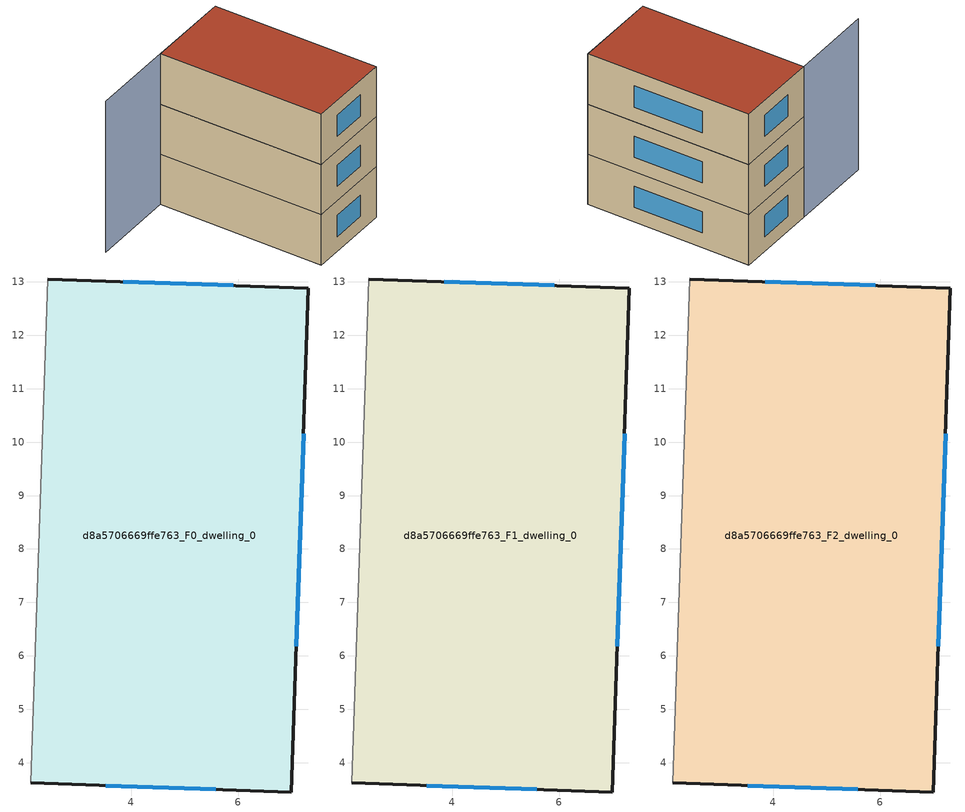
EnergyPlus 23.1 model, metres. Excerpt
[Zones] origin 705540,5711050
d8a5706669ffe763_F0_dwelling_0
 floor ground (EU_floor_Construction): 7.32,12.88 7,3.46 2.12,3.62 2.44,13.05 z0
 wall outside (EU_wall_Construction): 2.12,3.62 7,3.46 7.32,12.88 2.44,13.05 z0:3
 wall adiabatic (EU_wall_Construction): 2.44,13.05 2.12,3.62 z0:3
 window (EU_Window_Construction): 3.53,3.58 5.59,3.5 / 5.91,12.93 3.85,13 / 7.09,6.18 7.22,10.16 z0.87:2.13
d8a5706669ffe763_F1_dwelling_0
 floor to d8a5706669ffe763_F0_dwelling_0 (EU_floor_Construction): 7.32,12.88 7,3.46 2.12,3.62 2.44,13.05 z3
 wall outside (EU_wall_Construction): 2.12,3.62 7,3.46 7.32,12.88 2.44,13.05 z3:6
 wall adiabatic (EU_wall_Construction): 2.44,13.05 2.12,3.62 z3:6
 window (EU_Window_Construction): 3.53,3.58 5.59,3.5 / 5.91,12.93 3.85,13 / 7.09,6.18 7.22,10.16 z3.87:5.13
d8a5706669ffe763_F2_dwelling_0
 floor to d8a5706669ffe763_F1_dwelling_0 (EU_floor_Construction): 7.32,12.88 7,3.46 2.12,3.62 2.44,13.05 z6
 wall outside (EU_wall_Construction): 2.12,3.62 7,3.46 7.32,12.88 2.44,13.05 z6:9
 wall adiabatic (EU_wall_Construction): 2.44,13.05 2.12,3.62 z6:9
 window (EU_Window_Construction): 3.53,3.58 5.59,3.5 / 5.91,12.93 3.85,13 / 7.09,6.18 7.22,10.16 z6.87:8.13
 roof outside (EU_roof_Construction): 7,3.46 7.32,12.88 2.44,13.05 2.12,3.62 z9
shading: -2.42,13.21 2.44,13.05 / 2.44,13.05 2.12,3.63 z0:9
[Building]
EU S2 Campaign: North Axis=0; Terrain=City; Solar Distribution=FullExterior
[Site:Location]
London: Latitude=51.5; Longitude=-0.5; Time Zone=0; Elevation=25
[SizingPeriod:WeatherFileDays]
AnnualSizingPeriod: Begin Month=1; Begin Day of Month=1; End Month=12; End Day of Month=31; Day of Week for Start Day=Monday; Use Weather File Daylight Saving Period=No; Use Weather File Rain and Snow Indicators=No
[MATERIAL]
EU_InternalMass_Material: Roughness=MediumRough; Thickness=0.1; Conductivity=1; Density=1800; Specific Heat=900; Thermal Absorptance=0.9; Solar Absorptance=0.7; Visible Absorptance=0.7
[MATERIAL:NOMASS] Roughness=MediumRough; Thermal Absorptance=0.9; Solar Absorptance=0.7; Visible Absorptance=0.7
Name | Thermal Resistance
EU_wall_NoMass | 0.724719
EU_roof_NoMass | 2.98947
EU_floor_NoMass | 2.39157
[WINDOWMATERIAL:SIMPLEGLAZINGSYSTEM]
EU_Window_SimpleGlazing: UFactor=2.63425; Solar Heat Gain Coefficient=0.76; Visible Transmittance=0.76
[CONSTRUCTION]
EU_wall_Construction: EU_wall_NoMass
EU_roof_Construction: EU_roof_NoMass
EU_floor_Construction: EU_floor_NoMass
EU_Window_Construction: EU_Window_SimpleGlazing
EU_InternalMass_Construction: EU_InternalMass_Material
[ZONE] Type=1; Multiplier=1; Ceiling Height=autocalculate; Volume=138.074; Floor Area=autocalculate; Part of Total Floor Area=Yes
d8a5706669ffe763_F0_dwelling_0; d8a5706669ffe763_F1_dwelling_0; d8a5706669ffe763_F2_dwelling_0
[INTERNALMASS] Construction=EU_InternalMass_Construction; Surface Area=46.0247
Name | Zone or ZoneList
d8a5706669ffe763_F0_dwelling_0_EU_InternalMass | d8a5706669ffe763_F0_dwelling_0
d8a5706669ffe763_F1_dwelling_0_EU_InternalMass | d8a5706669ffe763_F1_dwelling_0
d8a5706669ffe763_F2_dwelling_0_EU_InternalMass | d8a5706669ffe763_F2_dwelling_0
[OTHEREQUIPMENT] Fuel Type=Electricity; Design Level Calculation Method=Watts/Area; Power per Zone Floor Area=1; Fraction Latent=0; Fraction Radiant=0; Fraction Lost=0; Carbon Dioxide Generation Rate=0; EndUse Subcategory=EU_Step8_InternalGains
Name | Zone or ZoneList or Space or SpaceList | Schedule
EU_Step8_InternalGain_d8a5706669ffe763_F0_dwelling_0_f000 | d8a5706669ffe763_F0_dwelling_0 | EU_Step8_GainSchedule_d8a5706669ffe763_F0_dwelling_0_f000
EU_Step8_InternalGain_d8a5706669ffe763_F1_dwelling_0_f000 | d8a5706669ffe763_F1_dwelling_0 | EU_Step8_GainSchedule_d8a5706669ffe763_F1_dwelling_0_f000
EU_Step8_InternalGain_d8a5706669ffe763_F2_dwelling_0_f000 | d8a5706669ffe763_F2_dwelling_0 | EU_Step8_GainSchedule_d8a5706669ffe763_F2_dwelling_0_f000
[ZONEVENTILATION:DESIGNFLOWRATE] Schedule=EU_AlwaysOn; Design Flow Rate Calculation Method=AirChanges/Hour; Air Changes per Hour=0.418135; Ventilation Type=Natural; Fan Pressure Rise=0; Fan Total Efficiency=1; Constant Term Coefficient=1; Temperature Term Coefficient=0; Velocity Term Coefficient=0; Velocity Squared Term Coefficient=0; Minimum Indoor Temperature=-100; Maximum Indoor Temperature=100; Delta Temperature=-100; Minimum Outdoor Temperature=-100; Maximum Outdoor Temperature=100; Maximum Wind Speed=40
Name | Zone or ZoneList or Space or SpaceList
EU_ConstantAir_d8a5706669ffe763_F0_dwelling_0 | d8a5706669ffe763_F0_dwelling_0
EU_ConstantAir_d8a5706669ffe763_F1_dwelling_0 | d8a5706669ffe763_F1_dwelling_0
EU_ConstantAir_d8a5706669ffe763_F2_dwelling_0 | d8a5706669ffe763_F2_dwelling_0
[HVACTEMPLATE:THERMOSTAT] Constant Heating Setpoint=20; Constant Cooling Setpoint=50
EU_HeatOnly_d8a5706669ffe763_F0_dwelling_0; EU_HeatOnly_d8a5706669ffe763_F1_dwelling_0; EU_HeatOnly_d8a5706669ffe763_F2_dwelling_0
[HVACTEMPLATE:ZONE:IDEALLOADSAIRSYSTEM] System Availability Schedule=EU_AlwaysOn; Maximum Heating Supply Air Temperature=50; Minimum Cooling Supply Air Temperature=13; Maximum Heating Supply Air Humidity Ratio=0.0156; Minimum Cooling Supply Air Humidity Ratio=0.0077; Heating Limit=NoLimit; Cooling Limit=NoLimit; Heating Availability Schedule=EU_AlwaysOn; Cooling Availability Schedule=EU_CoolingOff; Dehumidification Control Type=ConstantSensibleHeatRatio; Cooling Sensible Heat Ratio=0.7; Dehumidification Setpoint=60; Humidification Control Type=None; Humidification Setpoint=30; Outdoor Air Method=None; Outdoor Air Flow Rate per Person=0.00944; Outdoor Air Flow Rate per Zone Floor Area=0; Outdoor Air Flow Rate per Zone=0; Demand Controlled Ventilation Type=None; Outdoor Air Economizer Type=NoEconomizer; Heat Recovery Type=None; Sensible Heat Recovery Effectiveness=0.7; Latent Heat Recovery Effectiveness=0.65
Name | Template Thermostat
d8a5706669ffe763_F0_dwelling_0 | EU_HeatOnly_d8a5706669ffe763_F0_dwelling_0
d8a5706669ffe763_F1_dwelling_0 | EU_HeatOnly_d8a5706669ffe763_F1_dwelling_0
d8a5706669ffe763_F2_dwelling_0 | EU_HeatOnly_d8a5706669ffe763_F2_dwelling_0
[SIZING:ZONE] Zone Cooling Design Supply Air Temperature Input Method=SupplyAirTemperature; Zone Cooling Design Supply Air Temperature=13; Zone Heating Design Supply Air Temperature Input Method=SupplyAirTemperature; Zone Heating Design Supply Air Temperature=50; Zone Cooling Design Supply Air Humidity Ratio=0.008; Zone Heating Design Supply Air Humidity Ratio=0.008; Cooling Design Air Flow Method=DesignDay; Cooling Design Air Flow Rate=0; Cooling Minimum Air Flow per Zone Floor Area=0.000762; Cooling Minimum Air Flow=0; Cooling Minimum Air Flow Fraction=0.2; Heating Design Air Flow Method=DesignDay; Heating Design Air Flow Rate=0; Heating Maximum Air Flow per Zone Floor Area=0.002032; Heating Maximum Air Flow=0.141576; Heating Maximum Air Flow Fraction=0.3; Account for Dedicated Outdoor Air System=No; Dedicated Outdoor Air System Control Strategy=NeutralSupplyAir; Dedicated Outdoor Air Low Setpoint Temperature for Design=autosize; Dedicated Outdoor Air High Setpoint Temperature for Design=autosize; Zone Load Sizing Method=Sensible Load Only No Latent Load; Zone Latent Cooling Design Supply Air Humidity Ratio Input Method=HumidityRatioDifference; Zone Cooling Design Supply Air Humidity Ratio Difference=0.005; Zone Latent Heating Design Supply Air Humidity Ratio Input Method=HumidityRatioDifference; Zone Humidification Design Supply Air Humidity Ratio Difference=0.005
d8a5706669ffe763_F0_dwelling_0; d8a5706669ffe763_F1_dwelling_0; d8a5706669ffe763_F2_dwelling_0
[SCHEDULE:CONSTANT]
Name | Hourly Value
EU_AlwaysOn | 1
EU_CoolingOff | 0
[SCHEDULE:FILE] Column Number=1; Rows to Skip at Top=0; Number of Hours of Data=8760; Column Separator=Comma; Interpolate to Timestep=No; Minutes per Item=60; Adjust Schedule for Daylight Savings=Yes
Name | File
EU_Step8_GainSchedule_d8a5706669ffe763_F0_dwelling_0_f000 | ../../schedules/d8a5706669ffe763/d8a5706669ffe763_F0_dwelling_0_f000_gain.csv
EU_Step8_GainSchedule_d8a5706669ffe763_F1_dwelling_0_f000 | ../../schedules/d8a5706669ffe763/d8a5706669ffe763_F1_dwelling_0_f000_gain.csv
EU_Step8_GainSchedule_d8a5706669ffe763_F2_dwelling_0_f000 | ../../schedules/d8a5706669ffe763/d8a5706669ffe763_F2_dwelling_0_f000_gain.csv
